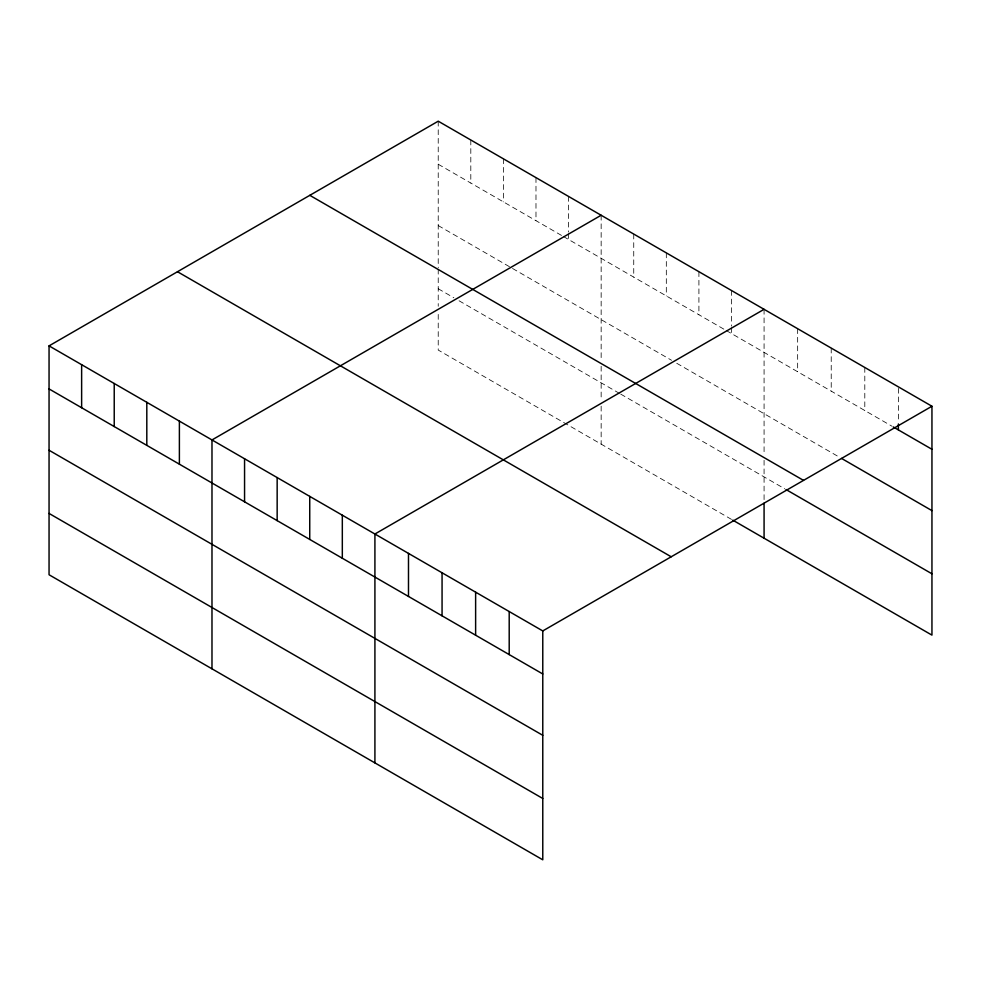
<?xml version="1.0" encoding="UTF-8"?>
<svg xmlns="http://www.w3.org/2000/svg" width="981" height="981" viewBox="0 0 981 981"><rect width="100%" height="100%" fill="white"/><g stroke="black" fill="none" stroke-linecap="round" stroke-linejoin="round"><path stroke-width="0.74" stroke-dasharray="4.91 3.68" d="M438.225 121.19L438.225 267.69M438.225 164.244L562.052 235.734M563.352 236.482L724.984 329.8M726.283 330.548L891.925 426.183M438.225 225.569L511.211 267.703M512.523 268.463L671.544 360.272M676.755 363.277L840.263 457.686M438.225 288.745L453.86 297.783M459.071 300.787L619.403 393.356M620.703 394.104L784.739 488.808M731.495 519.39L438.225 350.07L438.225 312.117M898.375 388.341L898.375 422.48M864.801 367.47L864.801 410.524M831.226 348.083L831.226 391.137M797.651 328.709L797.651 371.762M764.076 309.322L764.076 454.313M764.076 460.334L764.076 500.249M731.495 290.511L731.495 326.133M731.495 327.617L731.495 333.565M698.913 271.7L698.913 314.742M666.32 252.877L666.32 295.931M633.738 234.067L633.738 277.12M601.157 215.256L601.157 360.248M601.157 366.269L601.157 400.334M601.157 406.183L601.157 444.148M568.563 196.445L568.563 232.068M568.563 233.552L568.563 239.499M535.982 177.622L535.982 220.676M503.388 158.812L503.388 201.865M470.806 140.001L470.806 183.055M438.225 269.199L438.225 306.268"/><path stroke-width="1.47" d="M49.05 345.876L542.775 630.93L542.775 859.81L49.05 574.756L49.05 345.876L438.225 121.19L931.95 406.244L931.95 635.124L732.795 520.151M601.157 215.256L211.982 439.942L211.982 668.834M764.076 309.322L374.914 534.007L374.914 762.899M542.775 630.93L931.95 406.244M893.213 426.931L931.95 449.286M841.563 458.434L931.95 510.623M309.8 195.329L803.525 480.383M786.039 489.556L931.95 573.799M177.475 271.725L671.2 556.779M49.05 388.93L542.775 673.972M49.05 450.254L542.775 735.309M49.05 513.431L542.775 798.485M898.375 423.964L898.375 429.911M764.076 503.167L764.076 538.213M509.2 611.543L509.2 654.597M475.626 592.156L475.626 635.21M442.063 572.769L442.063 615.823M408.488 553.394L408.488 596.448M342.32 515.197L342.32 558.25M309.738 496.386L309.738 539.427M277.157 477.563L277.157 520.617M244.563 458.752L244.563 501.806M179.388 421.131L179.388 464.185M146.807 402.308L146.807 445.362M114.225 383.497L114.225 426.551M81.631 364.687L81.631 407.74"/></g></svg>
